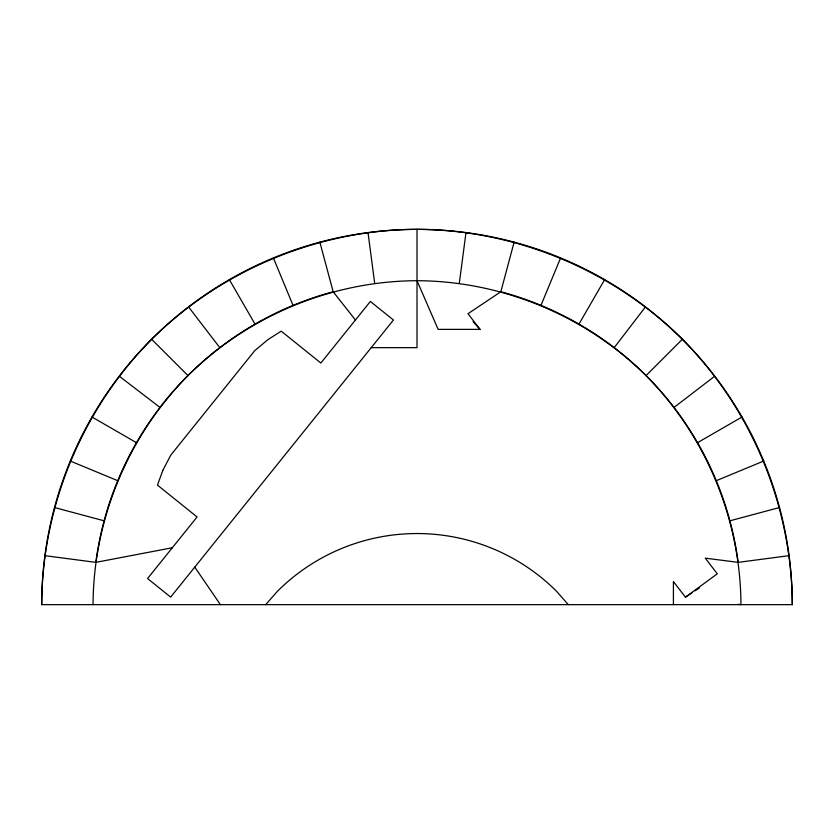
<?xml version="1.0" encoding="UTF-8"?>
<svg xmlns="http://www.w3.org/2000/svg" width="834" height="834" viewBox="0 0 834 834"><rect width="100%" height="100%" fill="white"/><g stroke="black" fill="none" stroke-linecap="round" stroke-linejoin="round"><path stroke-width="1.25" d="M41.7 604.65C42.065 506.155 82.232 409.181 151.621 339.271C221.531 269.882 318.505 229.715 417 229.35C515.495 229.715 612.469 269.882 682.379 339.271C751.768 409.181 791.935 506.155 792.3 604.65L41.7 604.65A375.3 375.3 0 0 1 417 229.35A375.3 375.3 0 0 1 792.3 604.65M93.054 604.65C93.377 519.634 128.05 435.932 187.942 375.592C248.282 315.7 331.984 281.027 417 280.704C502.016 281.027 585.718 315.7 646.058 375.592C705.95 435.932 740.623 519.634 740.946 604.65L738.361 604.306M459.284 283.477L465.987 232.561M417 280.704L438.142 329.378L480.03 329.378L468.01 313.709L500.838 291.744L514.13 242.141M540.964 305.369L560.625 257.914M578.973 324.103L604.65 279.63M614.199 347.653L645.464 306.902M265.702 604.65L277.326 591.4A197.522 197.522 0 0 1 556.674 591.4L568.298 604.65M646.058 375.592L682.379 339.271M673.997 407.451L714.748 376.186M673.413 604.65L673.413 581.517L685.433 597.186L717.282 573.823L705.262 558.144L738.173 562.366L789.089 555.663M685.433 597.186L691.886 592.922M695.118 590.795L699.424 587.949M697.547 442.677L742.02 417M716.281 480.686L763.736 461.025M729.906 520.812L779.509 507.52M44.911 555.663L95.827 562.366L172.325 547.75M371.224 347.653L417 347.653L417 229.35M54.491 507.52L104.094 520.812M70.264 461.025L117.719 480.686M91.98 417L136.453 442.677M119.252 376.186L160.003 407.451M151.621 339.271L187.942 375.592M473.097 321.684L480.03 329.378M319.87 242.141L333.162 291.744L355.43 320.006M188.536 306.902L219.801 347.653M194.77 567.12L220.405 604.65M229.35 279.63L255.027 324.103M273.375 257.914L293.036 305.369M368.013 232.561L374.716 283.477M95.827 562.366A323.946 323.946 0 0 1 333.162 291.744M500.838 291.744A323.946 323.946 0 0 1 738.173 562.366M162.859 470.303L157.459 485.107L197.074 516.965L147.566 578.535L170.657 597.102L393.45 320.006L370.359 301.449L320.85 363.019L281.225 331.161L267.933 339.615L254.756 350.655L170.814 455.062L162.859 470.303"/></g></svg>
